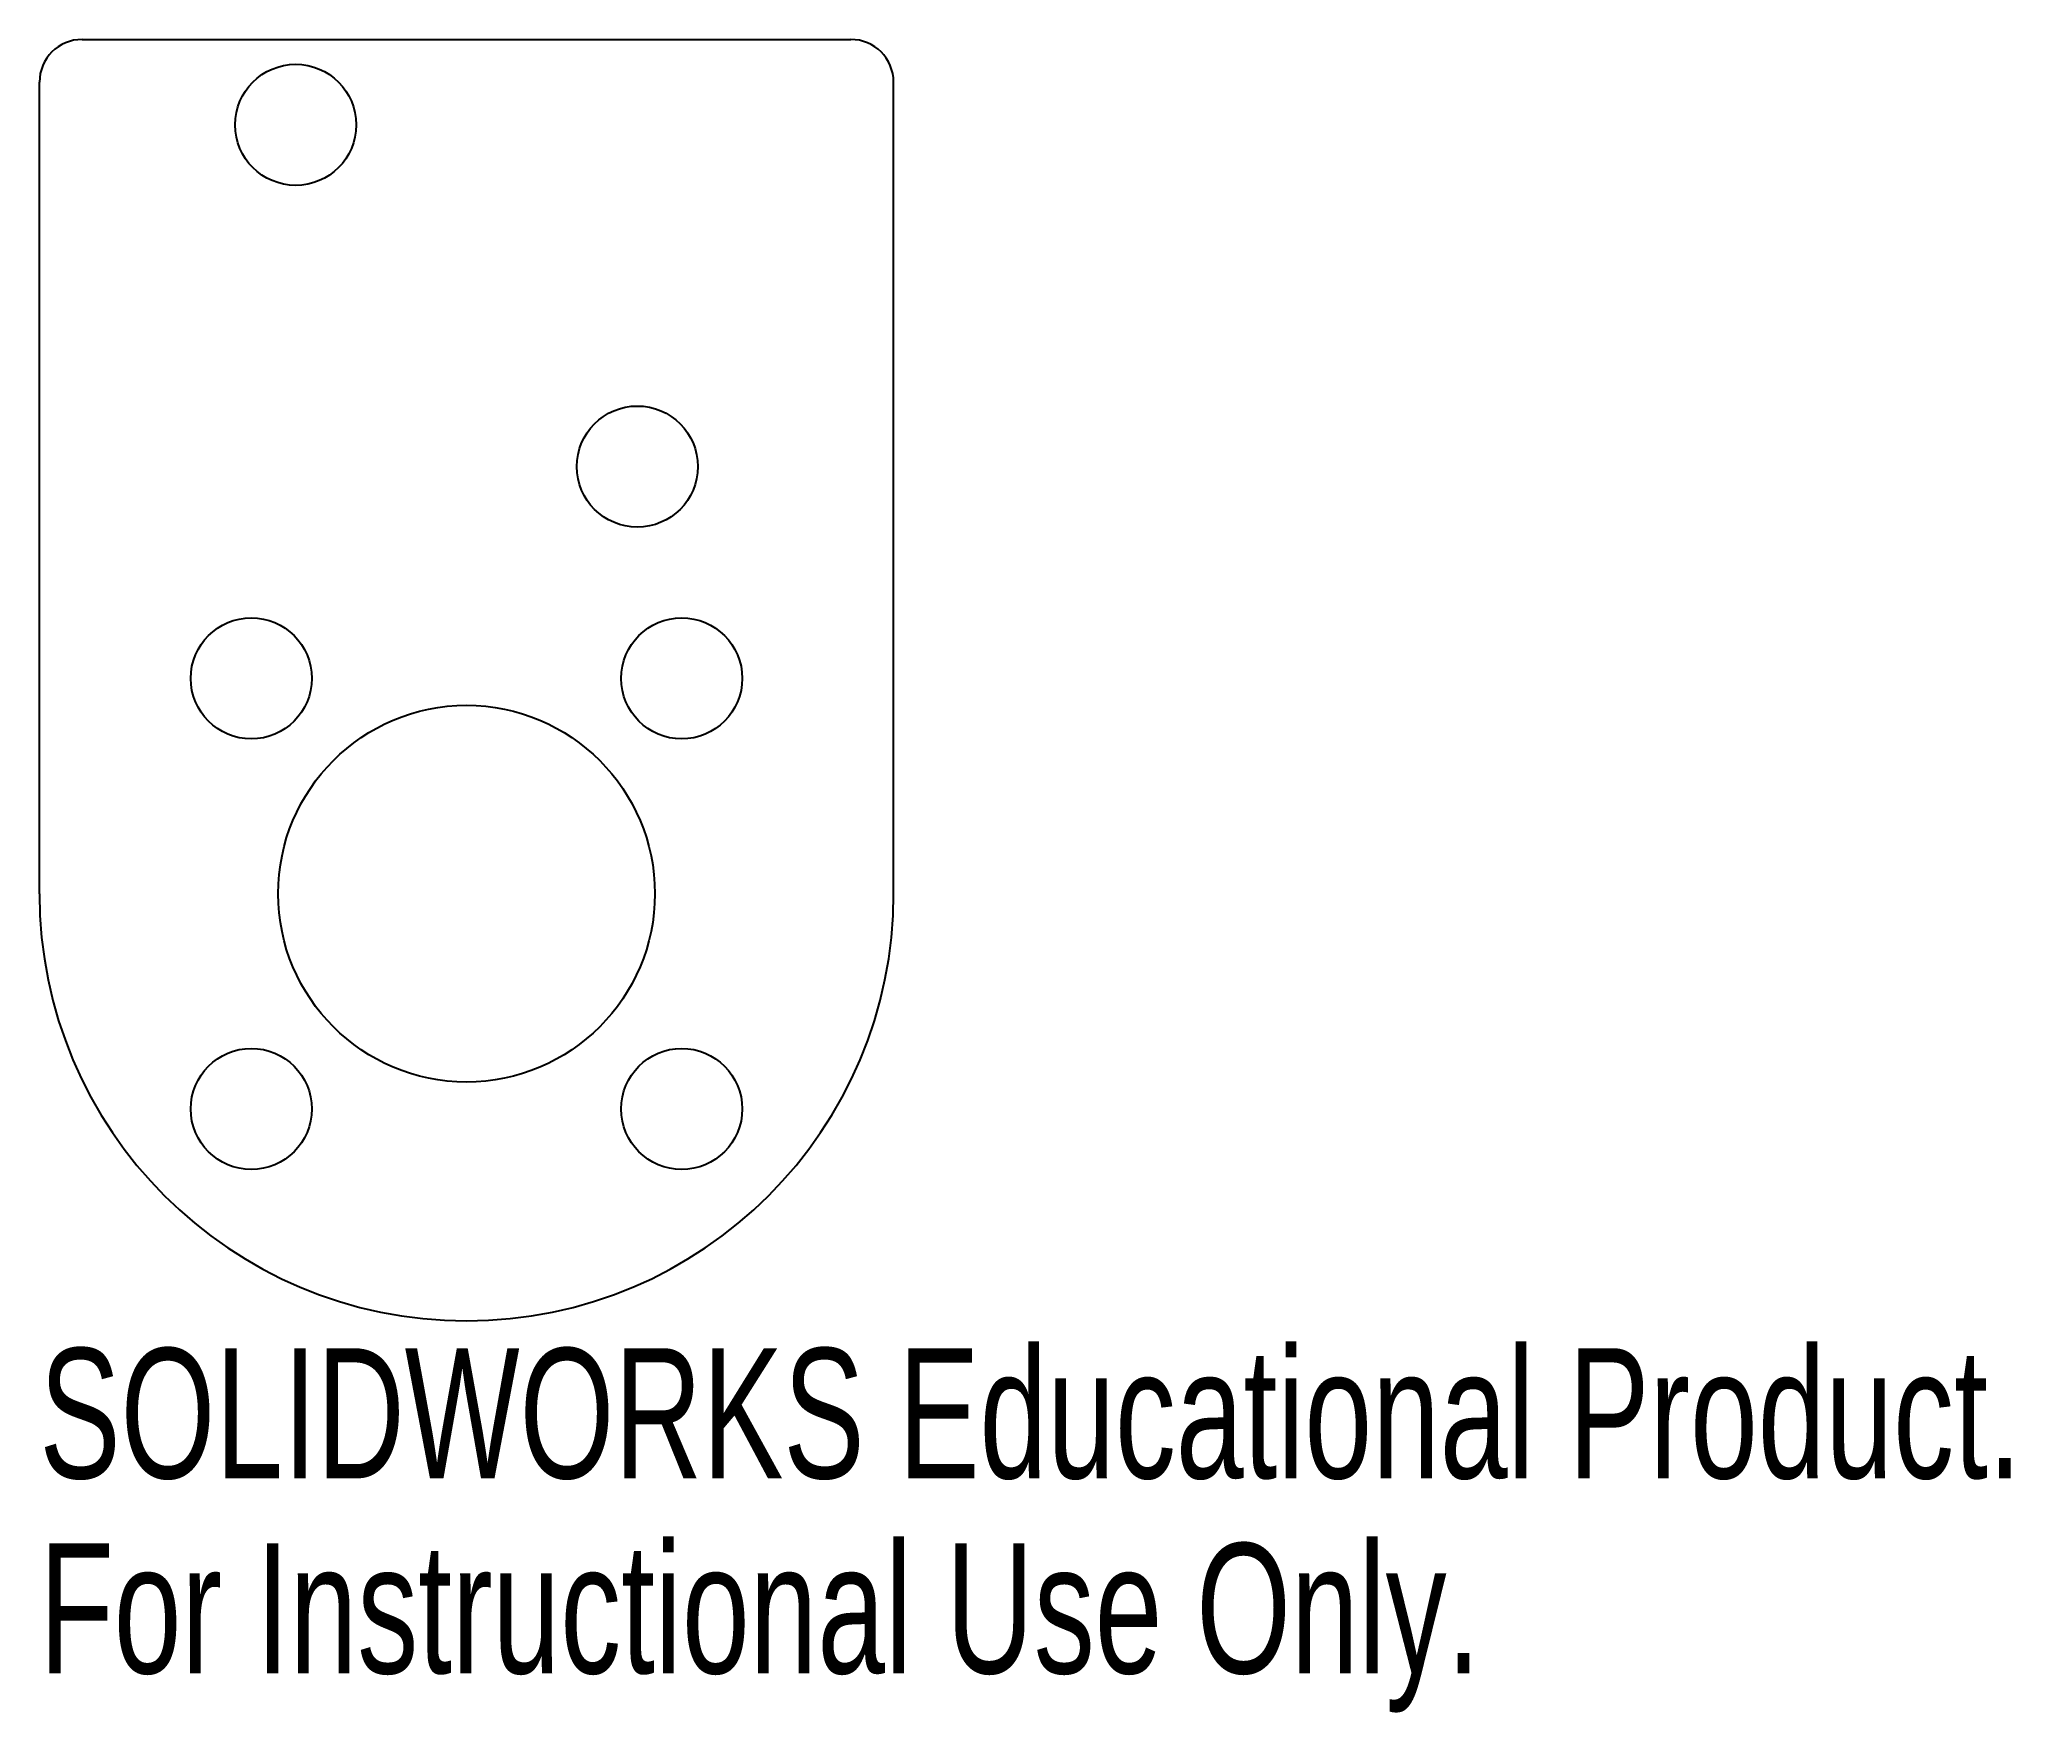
# Model space of a CAD drawing. Header units: millimetres. Extents: x -15.9 to 57.4, y -30.4 to 31.8.
import ezdxf

# ---------------------------------------------------------------- set-up
doc = ezdxf.new("R2010")
doc.units = ezdxf.units.MM
doc.styles.add('SLDTEXTSTYLE0', font='TXT', dxfattribs={"width": 0.7})

msp = doc.modelspace()

# ---------------------------------------------------------------- linework, layer by layer
at = {"color": 7, "linetype": 'Continuous', "lineweight": 25}
for p, q in [((-14.287, 31.75), (14.287, 31.75)), ((-15.875, 0), (-15.875, 30.162)), ((15.875, 0), (15.875, 30.162))]:
    msp.add_line(p, q, dxfattribs=at)
for centre, radius in [((-6.35, 28.575), 2.25), ((6.35, 15.875), 2.25), ((-8, 8), 2.25), ((8, 8), 2.25), ((0, 0), 7), ((-8, -8), 2.25), ((8, -8), 2.25)]:
    msp.add_circle(centre, radius, dxfattribs=at)
for centre, radius, start, end in [((-14.287, 30.162), 1.587, 90, 180), ((14.287, 30.162), 1.587, 0, 90), ((0, 0), 15.875, 180, 0)]:
    msp.add_arc(centre, radius, start, end, dxfattribs=at)

# ---------------------------------------------------------------- texts
at = {"color": 7, "linetype": 'Continuous', "char_height": 4.83362, "attachment_point": 1, "style": 'SLDTEXTSTYLE0'}
for s, insert in [('SOLIDWORKS Educational Product.', (-15.875, -16.895)), ('For Instructional Use Only.', (-15.875, -24.145))]:
    msp.add_mtext(s, dxfattribs=dict(at, insert=insert))

doc.saveas('drawing.dxf')
